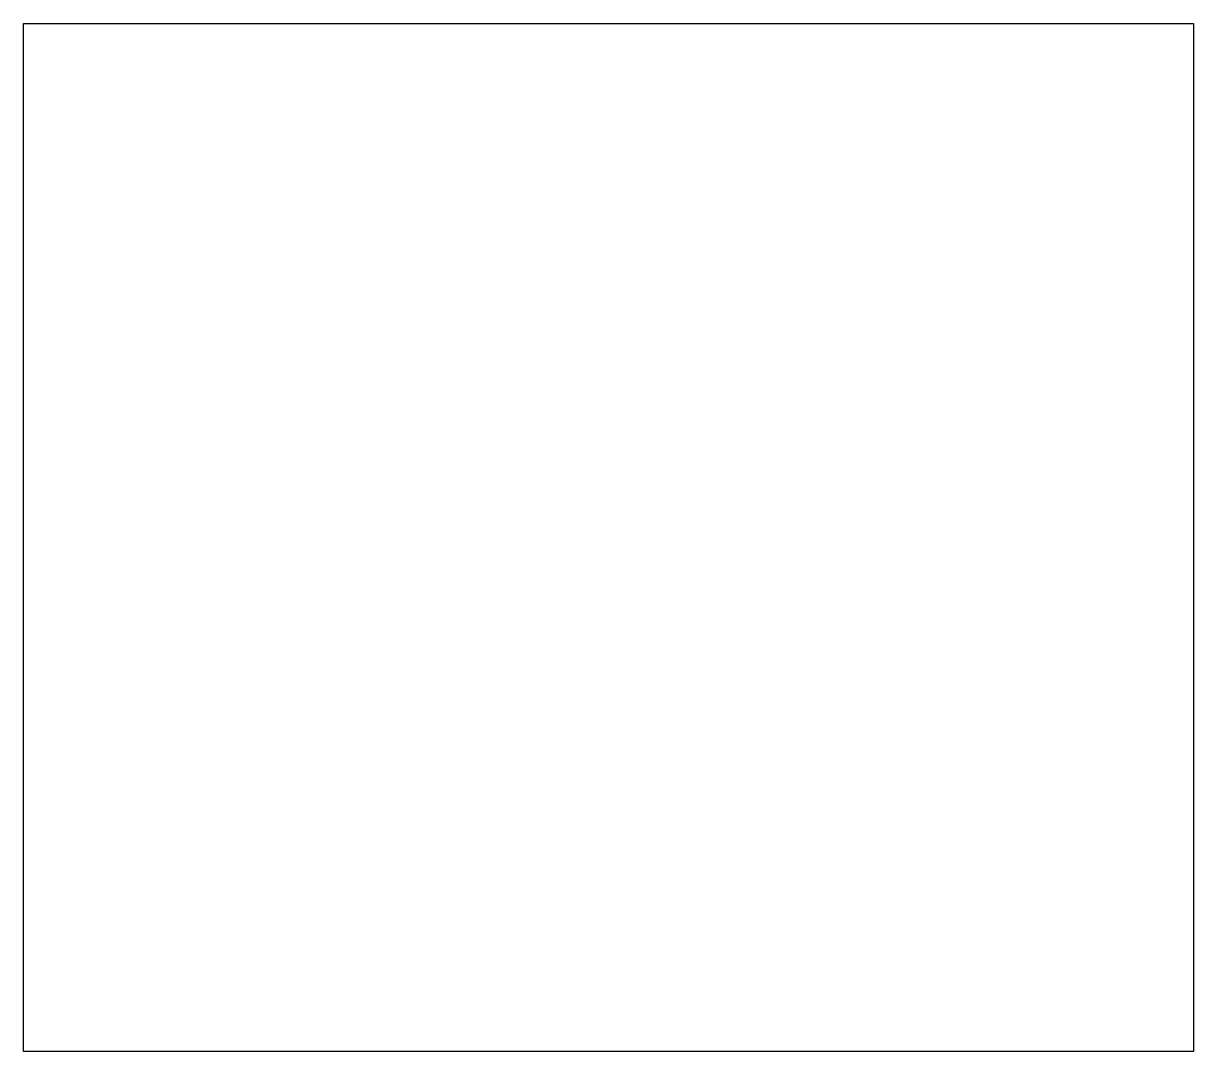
# Model space of a CAD drawing. Header units: millimetres. Extents: x 32 to 107, y 169.6 to 235.5.
import ezdxf

# ---------------------------------------------------------------- set-up
doc = ezdxf.new("R2010")
doc.units = ezdxf.units.MM
doc.layers.get('0').update_dxf_attribs({"linetype": 'CONTINUOUS'})

msp = doc.modelspace()

# ---------------------------------------------------------------- linework, layer by layer
at = {"color": 7}
for p, q in [((32.010044, 235.500029), (107.010093, 235.500029)), ((32.010044, 169.59438), (32.010044, 235.500029)), ((107.010093, 235.500029), (107.010093, 169.59438)), ((107.010093, 169.59438), (32.010044, 169.59438))]:
    msp.add_line(p, q, dxfattribs=at)

doc.saveas('drawing.dxf')
